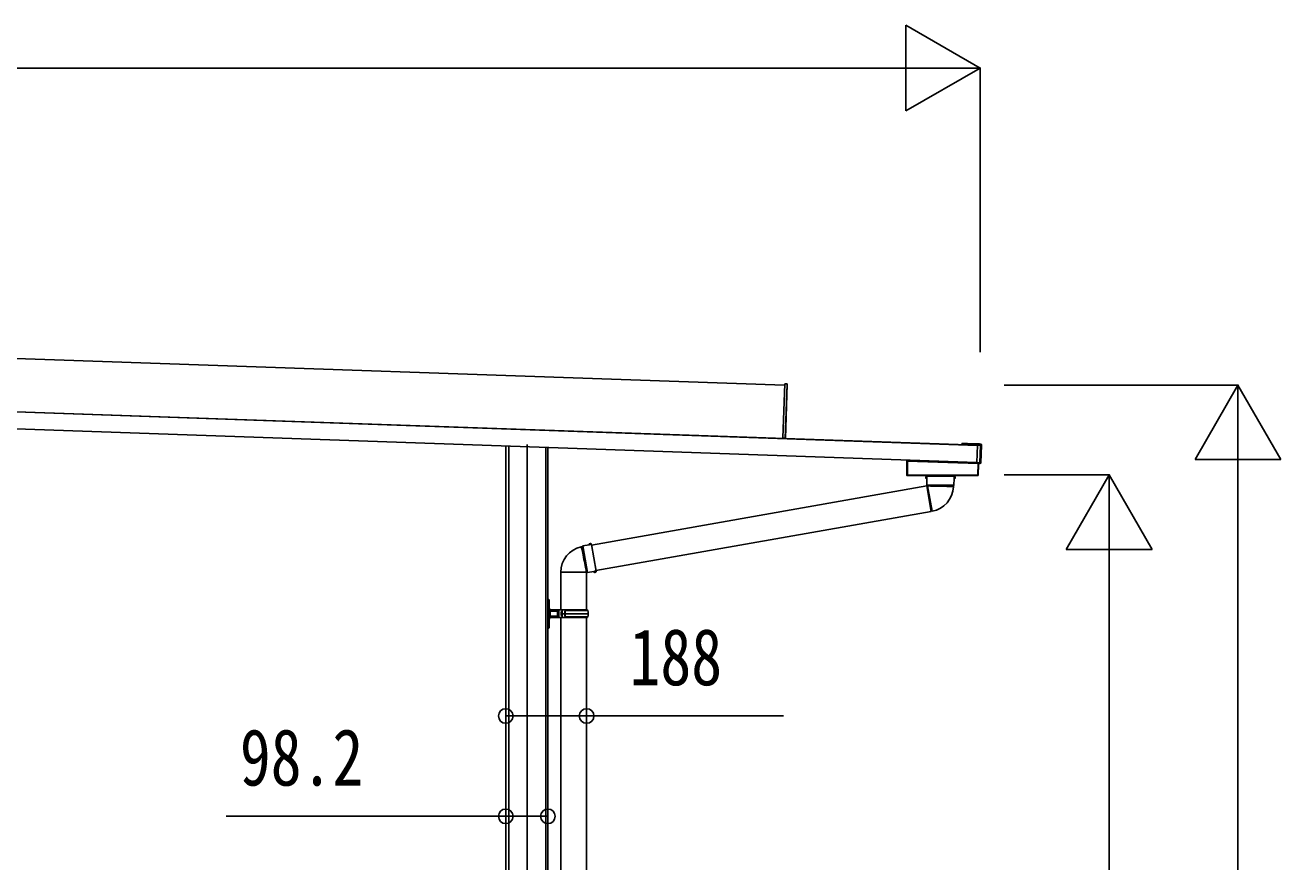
# Model space of a CAD drawing. Units: millimetres, scale not verified. Extents: x -16820 to 16820, y -11880 to 11880.
# Drawn here: x 496 to 3420, y -6681 to -4732 of the extents above; entities that cross this region are included whole.
import ezdxf
from ezdxf.enums import TextEntityAlignment as Align

# ---------------------------------------------------------------- set-up
doc = ezdxf.new("R2010")
doc.units = ezdxf.units.MM
doc.header["$LTSCALE"] = 60
for name, color, linetype in [('0-3_YKK_12', 2, 'Continuous'), ('0-4_YKK_A1', 4, 'Continuous'), ('0-5_YKK_D', 6, 'Continuous')]:
    doc.layers.add(name, color=color, linetype=linetype)
doc.styles.add('ＭＳ ゴシック', font='')
doc.styles.get('ＭＳ ゴシック').set_extended_font_data('MS Gothic')

msp = doc.modelspace()

# ---------------------------------------------------------------- linework, layer by layer
at = {"layer": '0-3_YKK_12'}
msp.add_line((1665.08, -8482.49), (1665.08, -5709.02), dxfattribs=at)
at = {"layer": '0-4_YKK_A1'}
for p, q in [((2264.54, -5571.02), (-1711.04, -5432.19)), ((2713.42, -5711.27), (-2281.58, -5536.84)), ((2713.44, -5710.77), (-2281.56, -5536.34)), ((2712.04, -5750.74), (-2283.21, -5576.31)), ((2260.27, -5693.44), (2264.65, -5568.02)), ((2264.65, -5568.02), (2264.66, -5567.52)), ((2270.16, -5568.55), (2264.65, -5568.02)), ((2264.66, -5567.52), (2270.18, -5568.05)), ((2265.76, -5694.64), (2270.16, -5568.55)), ((2270.63, -5568.57), (2266.23, -5694.65)), ((2270.16, -5568.55), (2270.63, -5568.57)), ((2263.75, -5694.06), (2260.75, -5693.96)), ((2263.71, -5695.06), (2263.75, -5694.06)), ((2264.21, -5695.08), (2264.22, -5694.78)), ((2264.21, -5695.08), (2264.21, -5695.08)), ((2264.22, -5694.78), (2264.23, -5694.58)), ((2264.22, -5694.78), (2265.77, -5694.84)), ((2265.76, -5694.64), (2266.23, -5694.65)), ((1615.08, -5712.44), (1615.08, -7980.15)), ((1621.95, -5712.68), (1621.95, -8480.15)), ((1708.22, -5715.69), (1708.22, -8480.15)), ((1713.28, -5715.87), (1713.28, -7980.15)), ((2679.7, -5708.45), (2677.7, -5708.38)), ((2679.77, -5706.45), (2679.7, -5708.45)), ((2713.48, -5709.63), (2679.7, -5708.45)), ((2679.77, -5706.45), (2717.25, -5707.76)), ((2684.15, -5708.7), (2684.22, -5706.71)), ((2690.14, -5708.91), (2690.21, -5706.92)), ((2690.21, -5706.92), (2700.21, -5707.26)), ((2700.14, -5709.26), (2700.21, -5707.26)), ((2700.21, -5707.26), (2706.2, -5707.47)), ((2706.13, -5709.47), (2706.2, -5707.47)), ((2706.2, -5707.47), (2719.69, -5707.94)), ((2713.44, -5710.7), (2713.44, -5710.77)), ((2713.45, -5710.36), (2713.48, -5709.68)), ((2713.45, -5710.36), (2713.45, -5710.36)), ((2713.48, -5709.73), (2713.49, -5709.38)), ((2713.48, -5709.68), (2713.48, -5709.63)), ((2713.48, -5709.68), (2713.48, -5709.68)), ((2713.48, -5709.73), (2720.71, -5709.98)), ((2714.69, -5709.42), (2713.49, -5709.38)), ((2713.49, -5709.38), (2713.49, -5709.38)), ((2714.69, -5709.42), (2713.49, -5709.38)), ((2714.7, -5707.77), (2714.66, -5708.87)), ((2714.69, -5709.42), (2714.69, -5709.42)), ((2715.29, -5709.33), (2721.19, -5709.54)), ((2715.29, -5709.33), (2715.29, -5709.41)), ((2717.19, -5709.4), (2717.25, -5707.76)), ((2717.25, -5707.76), (2719.25, -5707.83)), ((2719.25, -5707.83), (2719.19, -5709.47)), ((2719.25, -5707.83), (2721.74, -5707.91)), ((2719.26, -5751.54), (2720.69, -5710.48)), ((2721.19, -5710.5), (2719.76, -5751.55)), ((2721.67, -5710.05), (2720.2, -5752.03)), ((2720.71, -5709.98), (2720.69, -5710.48)), ((2720.71, -5709.98), (2721.19, -5709.54)), ((2721.19, -5752.42), (2722.71, -5708.95)), ((2721.67, -5710.05), (2721.19, -5710.5)), ((2721.23, -5750.02), (2722.59, -5711.05)), ((2549.22, -5745.06), (2549.22, -5781.23)), ((2549.57, -5780.88), (2549.57, -5745.07)), ((2549.58, -5747.39), (2549.58, -5780.87)), ((2549.58, -5747.39), (2549.96, -5747.4)), ((2549.87, -5745.08), (2549.87, -5747.09)), ((2550.26, -5747.1), (2549.88, -5747.09)), ((2549.96, -5747.4), (2550.26, -5747.4)), ((2549.96, -5747.4), (2549.96, -5780.49)), ((2550.08, -5746.89), (2550.08, -5745.09)), ((2550.26, -5747.4), (2550.27, -5747.1)), ((2550.27, -5747.1), (2713.07, -5752.79)), ((2550.43, -5746.9), (2550.73, -5746.9)), ((2550.43, -5746.91), (2550.73, -5746.92)), ((2550.73, -5746.9), (2550.73, -5745.11)), ((2712.58, -5752.57), (2550.73, -5746.92)), ((2712.01, -5751.78), (2712, -5752.13)), ((2712, -5752.13), (2713.19, -5752.17)), ((2712, -5752.13), (2712, -5752.13)), ((2712, -5752.13), (2713.19, -5752.17)), ((2719.24, -5752.04), (2712.01, -5751.78)), ((2712.02, -5751.28), (2719.26, -5751.54)), ((2712.59, -5752.15), (2712.58, -5752.57)), ((2712.88, -5752.58), (2712.58, -5752.57)), ((2712.88, -5752.58), (2712.89, -5752.16)), ((2715.09, -5752.86), (2713.07, -5752.79)), ((2713.14, -5752.42), (2713.17, -5751.63)), ((2713.17, -5752.79), (2713.19, -5752.17)), ((2720.67, -5752.9), (2713.18, -5752.64)), ((2713.19, -5752.17), (2713.19, -5752.17)), ((2713.79, -5752.23), (2713.79, -5752.31)), ((2719.69, -5752.51), (2713.79, -5752.31)), ((2714.79, -5780.88), (2715.76, -5753.18)), ((2715.73, -5754.46), (2714.81, -5780.89)), ((2715.09, -5752.86), (2715.08, -5753.16)), ((2715.47, -5752.87), (2715.09, -5752.86)), ((2715.15, -5781.24), (2716.08, -5754.47)), ((2715.38, -5753.17), (2715.76, -5753.18)), ((2715.73, -5754.16), (2715.79, -5754.16)), ((2716.08, -5754.47), (2715.73, -5754.46)), ((2718.12, -5752.92), (2715.91, -5752.84)), ((2719.26, -5751.54), (2719.24, -5752.04)), ((2719.69, -5752.51), (2719.24, -5752.04)), ((2719.76, -5751.55), (2719.26, -5751.54)), ((2719.76, -5751.55), (2720.2, -5752.03)), ((2549.22, -5781.23), (2549.57, -5780.88)), ((2549.87, -5781.18), (2549.52, -5781.53)), ((2549.52, -5781.53), (2594.77, -5781.53)), ((2549.57, -5780.88), (2549.58, -5780.88)), ((2549.96, -5780.49), (2549.58, -5780.87)), ((2549.87, -5781.17), (2549.87, -5781.18)), ((2594.77, -5781.18), (2549.87, -5781.18)), ((2549.88, -5781.17), (2550.26, -5780.79)), ((2549.88, -5781.17), (2714.49, -5781.17)), ((2550.26, -5780.49), (2549.96, -5780.49)), ((2714.13, -5780.49), (2550.26, -5780.49)), ((2595.58, -5783.11), (2593.43, -5783.89)), ((2593.43, -5783.89), (2593.43, -5787.54)), ((2593.43, -5783.89), (2593.49, -5783.89)), ((2593.43, -5787.54), (2595.67, -5788.36)), ((2593.43, -5787.54), (2593.49, -5787.54)), ((2593.56, -5786.63), (2593.56, -5784.81)), ((2594.77, -5781.67), (2594.77, -5781.17)), ((2594.77, -5781.67), (2659.77, -5781.67)), ((2594.93, -5782.11), (2594.93, -5781.67)), ((2594.93, -5782.11), (2594.93, -5782.61)), ((2594.93, -5782.11), (2659.93, -5782.11)), ((2594.93, -5782.61), (2595.06, -5782.61)), ((2595.58, -5783.11), (2595.71, -5783.11)), ((2595.67, -5788.36), (2595.93, -5803.64)), ((2595.71, -5783.11), (2595.93, -5783.11)), ((2595.89, -5787.45), (2595.82, -5784.01)), ((2658.93, -5783.11), (2595.93, -5783.11)), ((2658.92, -5803.64), (2659.18, -5788.36)), ((2658.93, -5783.11), (2659.15, -5783.11)), ((2658.97, -5787.45), (2659.03, -5784.01)), ((2659.15, -5783.11), (2659.28, -5783.11)), ((2659.18, -5788.36), (2661.43, -5787.54)), ((2661.43, -5783.89), (2659.28, -5783.11)), ((2659.77, -5781.67), (2659.77, -5781.17)), ((2714.51, -5781.18), (2659.77, -5781.18)), ((2659.77, -5781.53), (2714.85, -5781.53)), ((2659.79, -5782.61), (2659.93, -5782.61)), ((2659.93, -5782.11), (2659.93, -5781.67)), ((2659.93, -5782.11), (2659.93, -5782.61)), ((2661.29, -5786.63), (2661.29, -5784.81)), ((2661.36, -5783.89), (2661.43, -5783.89)), ((2661.36, -5787.54), (2661.43, -5787.54)), ((2661.43, -5787.54), (2661.43, -5783.89)), ((2714.13, -5780.49), (2714.13, -5780.79)), ((2714.13, -5780.79), (2714.49, -5781.17)), ((2714.79, -5780.88), (2714.43, -5780.5)), ((2714.51, -5781.18), (2714.51, -5781.17)), ((2714.85, -5781.53), (2714.51, -5781.18)), ((2714.79, -5780.89), (2714.81, -5780.89)), ((2714.81, -5780.89), (2715.15, -5781.24)), ((2595.51, -5805.47), (1814.64, -5943.16)), ((2595.51, -5805.47), (2605.97, -5864.76)), ((2597.53, -5806.54), (2595.75, -5806.85)), ((2595.93, -5803.64), (2596.99, -5805.2)), ((2595.93, -5803.64), (2658.92, -5803.64)), ((2597.32, -5805.34), (2607.75, -5864.49)), ((2602.29, -5805.6), (2657.6, -5805.6)), ((2657.54, -5807.21), (2657.6, -5805.6)), ((2657.6, -5805.6), (2658.92, -5803.64)), ((1825.09, -6002.45), (2605.97, -5864.76)), ((2605.72, -5863.38), (2607.49, -5863.07)), ((1792.48, -5947), (1790.9, -5947.33)), ((1794.18, -5945.36), (1792.48, -5947)), ((1792.48, -5947), (1802.08, -6001.47)), ((1809.18, -5942.44), (1794.18, -5945.36)), ((1794.18, -5945.36), (1799.64, -5976.37)), ((1809.59, -5940.09), (1809.18, -5942.44)), ((1809.2, -5942.57), (1809.18, -5942.44)), ((1813.19, -5939.46), (1809.59, -5940.09)), ((1809.59, -5940.09), (1809.6, -5940.15)), ((1810.11, -5942.5), (1813.49, -5941.84)), ((1810.52, -5940.06), (1812.31, -5939.75)), ((1814.33, -5941.44), (1813.19, -5939.46)), ((1813.19, -5939.46), (1813.2, -5939.52)), ((1814.33, -5941.44), (1814.36, -5941.57)), ((1814.36, -5941.57), (1825.37, -6004.04)), ((1799.64, -5976.37), (1805.11, -6007.38)), ((1743.13, -6006.32), (1803.2, -6006.32)), ((1743.18, -6006.32), (1743.18, -6093.99)), ((1803.38, -6093.98), (1803.38, -6006.61)), ((1803.39, -6006.62), (1805.11, -6007.38)), ((1805.11, -6007.38), (1820.21, -6004.99)), ((1820.21, -6004.99), (1820.19, -6004.86)), ((1820.21, -6004.99), (1821.4, -6007.06)), ((1821.39, -6007), (1821.4, -6007.06)), ((1821.4, -6007.06), (1825, -6006.42)), ((1822.28, -6006.77), (1824.07, -6006.45)), ((1824.99, -6006.36), (1825, -6006.42)), ((1825, -6006.42), (1825.39, -6004.17)), ((1825.37, -6004.04), (1825.39, -6004.17)), ((1714.28, -6075.78), (1713.28, -6075.78)), ((1714.28, -6075.78), (1714.28, -6069.49)), ((1714.28, -6102.99), (1714.28, -6075.78)), ((1716.28, -6070.39), (1716.46, -6076.12)), ((1714.28, -6102.99), (1713.28, -6102.99)), ((1714.28, -6102.99), (1717.28, -6102.99)), ((1714.28, -6130.19), (1714.28, -6102.99)), ((1717.28, -6102.99), (1716.46, -6129.85)), ((1717.28, -6102.99), (1718.28, -6102.99)), ((1717.99, -6093.74), (1718.09, -6096.99)), ((1718.09, -6108.99), (1717.99, -6112.23)), ((1735.28, -6096.99), (1718.1, -6096.99)), ((1718.1, -6096.99), (1718.28, -6102.99)), ((1718.28, -6102.99), (1718.1, -6108.99)), ((1718.1, -6108.99), (1735.28, -6108.99)), ((1718.95, -6093.99), (1735.28, -6093.99)), ((1735.28, -6111.99), (1718.95, -6111.99)), ((1735.28, -6093.99), (1738.28, -6093.99)), ((1735.28, -6096.99), (1735.28, -6093.99)), ((1735.28, -6098.49), (1735.28, -6096.99)), ((1735.28, -6098.49), (1735.28, -6107.48)), ((1736.27, -6098.49), (1735.28, -6098.49)), ((1738.28, -6098.49), (1735.28, -6098.49)), ((1736.27, -6107.48), (1735.28, -6107.48)), ((1735.28, -6107.49), (1738.28, -6107.49)), ((1735.28, -6108.99), (1735.28, -6107.49)), ((1735.28, -6111.99), (1735.28, -6108.99)), ((1738.28, -6111.99), (1735.28, -6111.99)), ((1738.28, -6098.49), (1736.27, -6098.49)), ((1736.27, -6107.48), (1736.27, -6098.49)), ((1738.28, -6107.48), (1736.27, -6107.48)), ((1746.28, -6093.99), (1738.28, -6093.99)), ((1743.18, -6111.99), (1743.18, -6922.49)), ((1746.29, -6098.49), (1744.28, -6098.49)), ((1746.29, -6107.48), (1744.28, -6107.48)), ((1746.28, -6107.49), (1744.28, -6107.49)), ((1746.28, -6098.49), (1746.28, -6093.99)), ((1746.28, -6111.99), (1746.28, -6107.49)), ((1746.29, -6093.98), (1746.29, -6098.49)), ((1753.31, -6093.98), (1746.29, -6093.98)), ((1746.29, -6102.98), (1746.29, -6098.49)), ((1746.29, -6107.48), (1746.29, -6102.98)), ((1752.79, -6102.98), (1746.29, -6102.98)), ((1746.29, -6111.98), (1746.29, -6107.48)), ((1753.31, -6111.98), (1746.29, -6111.98)), ((1752.79, -6102.98), (1752.79, -6102.99)), ((1752.79, -6102.98), (1752.79, -6102.98)), ((1752.88, -6102.98), (1752.88, -6102.98)), ((1806.78, -6102.98), (1753.05, -6102.98)), ((1753.55, -6093.98), (1753.31, -6093.98)), ((1753.55, -6111.98), (1753.31, -6111.98)), ((1753.55, -6093.98), (1753.95, -6093.98)), ((1753.55, -6111.98), (1753.95, -6111.98)), ((1753.95, -6093.98), (1805.28, -6093.98)), ((1753.95, -6111.98), (1805.28, -6111.98)), ((1806.28, -6095.98), (1754.98, -6095.98)), ((1806.28, -6109.98), (1754.98, -6109.98)), ((1803.38, -6922.48), (1803.38, -6111.98)), ((1805.28, -6095.98), (1805.28, -6093.98)), ((1805.28, -6111.98), (1805.28, -6109.98)), ((1714.28, -6130.19), (1713.28, -6130.19)), ((1713.28, -6136.49), (1714.28, -6136.49)), ((1714.28, -6130.19), (1716.46, -6129.85)), ((1714.28, -6136.49), (1714.28, -6130.19)), ((1714.28, -6136.49), (1716.28, -6135.58)), ((1716.46, -6129.85), (1716.28, -6135.58))]:
    msp.add_line(p, q, dxfattribs=at)
for points in [[(2265.77, -5694.84), (2265.95, -5694.87), (2266.12, -5694.93), (2266.36, -5695.06), (2266.57, -5695.15), (2266.62, -5695.16), (2266.71, -5695.17), (2266.71, -5695.17)], [(2677.72, -5706.48), (2677.65, -5708.48), (2712.89, -5709.71)], [(2677.7, -5708.38), (2677.77, -5706.38), (2679.77, -5706.45)], [(2677.72, -5706.48), (2684.22, -5706.71), (2690.21, -5706.92)], [(2712.01, -5751.78), (2712.02, -5751.28), (2713.46, -5710.23), (2713.48, -5709.73)], [(2713.44, -5710.7), (2713.44, -5710.7), (2713.45, -5710.36)], [(2721.19, -5710.5), (2720.69, -5710.48), (2713.46, -5710.23)], [(2715.29, -5709.41), (2715.23, -5709.41), (2715.19, -5709.42)], [(2550.43, -5745.1), (2550.43, -5746.9), (2550.08, -5746.89)], [(2550.26, -5780.49), (2550.26, -5747.4), (2715.08, -5753.16), (2714.13, -5780.49)], [(2713.7, -5752.21), (2713.73, -5752.22), (2713.79, -5752.23)], [(2714.13, -5780.49), (2714.43, -5780.5), (2715.38, -5753.17), (2715.08, -5753.16)], [(2550.26, -5780.49), (2550.26, -5780.79), (2714.13, -5780.79)], [(2593.49, -5783.89), (2594.94, -5783.38), (2595.71, -5783.11)], [(2595.8, -5788.36), (2594.98, -5788.07), (2593.49, -5787.54)], [(2595.82, -5784.01), (2594.93, -5784.32), (2593.56, -5784.81)], [(2593.56, -5786.63), (2594.98, -5787.13), (2595.89, -5787.45)], [(2658.97, -5787.45), (2659.87, -5787.13), (2661.29, -5786.63)], [(2661.29, -5784.81), (2659.92, -5784.32), (2659.03, -5784.01)], [(2661.36, -5787.54), (2659.87, -5788.07), (2659.05, -5788.36)], [(2659.15, -5783.11), (2659.92, -5783.38), (2661.36, -5783.89)], [(2597.32, -5805.34), (2596.98, -5805.17), (2597.01, -5805.19)], [(2657.54, -5807.21), (2657.51, -5807.17), (2656.87, -5807.01), (2655.36, -5806.87), (2653.11, -5806.75), (2650.06, -5806.64), (2646.46, -5806.54), (2642.21, -5806.44), (2637.66, -5806.35), (2632.68, -5806.26), (2627.7, -5806.17), (2622.56, -5806.08), (2617.7, -5805.99), (2612.98, -5805.89), (2608.8, -5805.8), (2605.03, -5805.69), (2602.29, -5805.6)], [(1803.4, -6006.59), (1803.34, -6006.51), (1803.2, -6006.32), (1803.18, -6006.29), (1803.05, -6006.02), (1802.63, -6004.34), (1802.08, -6001.47), (1801.51, -5998.78), (1800.78, -5995.2), (1799.93, -5990.98), (1799.05, -5986.49), (1798.09, -5981.58), (1797.14, -5976.68), (1796.16, -5971.65), (1795.23, -5966.9), (1794.32, -5962.3), (1793.51, -5958.24), (1792.76, -5954.6), (1792.14, -5951.69), (1791.61, -5949.42), (1791.22, -5947.99), (1790.95, -5947.36), (1790.9, -5947.33)], [(1809.2, -5942.57), (1809.34, -5941.72), (1809.6, -5940.15)], [(1810.52, -5940.06), (1810.27, -5941.55), (1810.11, -5942.5)], [(1813.49, -5941.84), (1813.03, -5941.02), (1812.31, -5939.75)], [(1813.2, -5939.52), (1813.96, -5940.85), (1814.36, -5941.57)], [(1821.39, -6007), (1820.61, -6005.61), (1820.19, -6004.86)], [(1821.07, -6004.62), (1822.78, -6004.35), (1824.47, -6004.08)], [(1821.07, -6004.62), (1821.54, -6005.45), (1822.28, -6006.77)], [(1824.07, -6006.45), (1824.31, -6005.01), (1824.47, -6004.08)], [(1825.37, -6004.04), (1825.24, -6004.85), (1824.99, -6006.36)], [(1716.28, -6070.39), (1714.28, -6069.49), (1713.28, -6069.49)], [(1714.28, -6075.78), (1716.46, -6076.12), (1717.28, -6102.99)], [(1746.28, -6111.99), (1738.28, -6111.99), (1738.28, -6093.99)], [(1746.28, -6098.49), (1744.28, -6098.49), (1744.28, -6107.49)], [(1753.05, -6102.98), (1752.88, -6102.98), (1752.79, -6102.98), (1746.29, -6102.98)], [(1753.31, -6093.98), (1752.92, -6098.44), (1752.79, -6102.98)]]:
    msp.add_lwpolyline(points, dxfattribs=at)
for centre, radius, start, end in [((2268.12, -5568.23), 2.07, 351.06854, 4.93146), ((2270.13, -5568.55), 0.5, 358, 84.5), ((2260.77, -5693.46), 0.5, 178, 268), ((2263.73, -5694.56), 0.5, 358, 88), ((2266.76, -5694.67), 1, 178, 189.53696), ((2267.01, -5694.95), 1.25, 174.55789, 188.42908), ((2266.73, -5694.67), 0.5, 178, 268), ((2714.93, -5705.42), 4.01, 266.55184, 273.90119), ((2719.59, -5710.94), 3, 358, 88), ((2720.69, -5710.48), 0.501, 358.24971, 87.75029), ((2721.71, -5708.91), 1, 358, 88), ((2550.26, -5747.4), 0.3, 88.05611, 180.04719), ((2550.26, -5747.4), 0.3, 88.19064, 179.87538), ((2550.26, -5747.4), 0.3, 90.16173, 180.04449), ((2550.26, -5747.26), 0.159, 86.02272, 89.97728), ((2713.08, -5752.59), 0.2, 178, 268), ((2713.18, -5755.88), 3.71, 81.82188, 89.76035), ((2715.08, -5753.16), 0.3, 357.94657, 87.94647), ((2718.23, -5749.92), 3, 268, 358), ((2719.26, -5751.53), 0.501, 268.24971, 357.75029), ((2720.69, -5752.4), 0.5, 268, 358), ((2549.87, -5780.88), 0.301, 180.24971, 269.75029), ((2550.26, -5780.49), 0.301, 180.24971, 269.75029), ((2590.82, -5784.56), 2.75, 354.81691, 13.99327), ((2589.91, -5786.81), 3.66, 348.38866, 2.80116), ((2595.93, -5782.11), 1, 180, 270), ((2595.93, -5782.61), 1, 180, 220.49583), ((2593.26, -5783.88), 2.56, 357.19737, 17.56812), ((2593.99, -5787.73), 1.92, 340.91849, 8.46572), ((2658.93, -5782.11), 1, 270, 0), ((2661.47, -5787.68), 2.51, 174.83553, 195.78026), ((2660.94, -5783.8), 1.93, 159.00896, 186.22555), ((2658.93, -5782.61), 1, 319.50417, 0), ((2664.94, -5784.63), 3.66, 168.38866, 182.80116), ((2664.04, -5786.88), 2.75, 174.81691, 193.99327), ((2714.13, -5780.49), 0.301, 270.23913, 357.76087), ((2714.51, -5780.88), 0.301, 270.23913, 357.76087), ((2601.14, -5779.48), 26.14, 261.58885, 272.50926), ((2597.28, -5805.11), 60.3, 280, 358.00006), ((1803.43, -6006.32), 60.3, 101.99843, 180), ((1809.51, -5940.68), 1.92, 260.91849, 288.46572), ((1809.71, -5936.5), 3.66, 268.38866, 282.80116), ((1812.08, -5937), 2.75, 274.81691, 293.99327), ((1813.17, -5939.29), 2.56, 277.19737, 297.56812), ((1821.28, -6007.12), 2.51, 94.83553, 115.78026), ((1822.51, -6009.51), 2.75, 94.81691, 113.99327), ((1824.88, -6010.02), 3.66, 88.38866, 102.80116), ((1825, -6005.93), 1.93, 79.00896, 106.22555), ((1718.95, -6091.99), 2, 181.7624, 241.44015), ((1718.95, -6091.99), 2, 241.44015, 270), ((1718.95, -6113.99), 2, 90, 118.55985), ((1752.84, -6103.21), 0.226, 80.79578, 102.71983), ((1830.68, -6103), 77.89, 179.99307, 186.62466), ((1833.8, -6102.96), 80.75, 173.61461, 180.01355), ((1833.8, -6103), 80.75, 179.98461, 186.38348), ((1755.11, -6111.59), 1.61, 94.66451, 194.14319), ((1755.17, -6094.33), 1.66, 167.69464, 263.49512), ((1755.75, -6094.18), 1.81, 173.59328, 264.82407), ((1755.81, -6111.83), 1.86, 96.97139, 184.61125), ((1757.53, -6102.98), 49.25, 0, 8.17123), ((1757.53, -6102.98), 49.25, 351.83186, 0.00306), ((1718.95, -6113.99), 2, 118.55985, 178.2376)]:
    msp.add_arc(centre, radius, start, end, dxfattribs=at)
for centre, major_axis, ratio, start_param, end_param in [((2265.14, -5694.81), (-4.91, 0.17), 0.061049, 1.383687, 1.5707963), ((2714.69, -5709.39), (0.6, -0.021), 0.061163, 4.712389, 6.2831853), ((2715.28, -5709.63), (-0.01, -0.3), 0.998135, 3.1415927, 3.9540495), ((2721.17, -5710.04), (0.367, 0.342), 0.99628, 5.4996506, 7.06672), ((2549.88, -5747.39), (-0.3, 0.01), 0.998133, 4.7490956, 6.3180268), ((2549.88, -5746.89), (-0.2, 0.007), 0.998133, 1.607503, 3.1764341), ((2549.96, -5746.9), (0, 0.5), 0.061125, 3.1027435, 3.1394501), ((2550.26, -5746.9), (0.007, 0.2), 0.854479, 3.1782993, 4.712389), ((2550.26, -5746.9), (0.47, -0.016), 0.425228, 4.7490956, 6.2831853), ((2550.26, -5746.9), (-0.011, 0.2), 0.151815, 3.0913179, 3.1280246), ((2550.23, -5746.9), (0.201, -0.007), 0.992577, 6.2831853, 6.3180268), ((2550.23, -5746.9), (-0.501, 0.017), 0.998133, 3.1415927, 3.1764341), ((2713.08, -5752.59), (0.5, -0.017), 0.4, 3.1415927, 4.712389), ((2713.19, -5752.21), (0.6, -0.021), 0.061163, 6.2831853, 7.8539816), ((2713.8, -5752.01), (-0.01, -0.3), 0.998135, 5.4698757, 6.2831853), ((2715.46, -5753.17), (0.3, -0.01), 0.998135, 6.2831853, 7.8539816), ((2715.43, -5754.45), (-0.211, 0.226), 0.940706, 3.9575341, 4.2425381), ((2715.78, -5754.46), (0.3, -0.01), 0.998135, 0, 1.5707963), ((2719.7, -5752.01), (0.342, -0.367), 0.99628, 5.4996506, 7.06672), ((2549.52, -5781.23), (-0.213, -0.213), 0.99628, 5.4996506, 7.06672), ((2549.88, -5780.87), (0.213, 0.213), 0.99628, 2.358058, 3.9251274), ((2714.49, -5780.87), (-0.209, 0.217), 0.996405, 2.3754474, 3.9077379), ((2714.85, -5781.23), (0.209, -0.217), 0.996405, 5.5170401, 7.0493305), ((1718.09, -6096.82), (1, 0.031), 0.162205, 3.1415927, 4.7026633), ((1718.09, -6109.15), (1, -0.031), 0.162205, 1.580522, 3.1415927), ((1718.19, -6099.99), (-0.1, 3), 0.333136, 6.2716543, 6.28138), ((1718.19, -6105.99), (0.1, 3), 0.333136, 3.143398, 3.1531236), ((1735.28, -6096.5), (3, 0), 0.162278, 4.712389, 6.2831853), ((1735.28, -6109.47), (3, 0), 0.162278, 6.2831853, 7.8539816)]:
    msp.add_ellipse(centre, major_axis=major_axis, ratio=ratio, start_param=start_param, end_param=end_param, dxfattribs=at)
at = {"layer": '0-5_YKK_D'}
for p, q in [((2720.17, -4832.19), (2546.97, -4732.19)), ((2546.97, -4732.19), (2546.97, -4932.19)), ((-2089.92, -4832.19), (2520.17, -4832.19)), ((2720.17, -4832.19), (2373.76, -4832.19)), ((2720.17, -4832.19), (2546.97, -4932.19)), ((2720.17, -5493.57), (2720.17, -4831.19)), ((2776.07, -5571.03), (3321.17, -5571.03)), ((3320.17, -5571.03), (3220.17, -5744.24)), ((3320.17, -5571.03), (3420.17, -5744.24)), ((3320.17, -5571.03), (3320.17, -5917.44)), ((3220.17, -5744.24), (3420.17, -5744.24)), ((2776.07, -5779.99), (3021.17, -5779.99)), ((3020.17, -5779.99), (2920.17, -5953.19)), ((3020.17, -5779.99), (3120.17, -5953.19)), ((3020.17, -5779.99), (3020.17, -6126.4)), ((3320.17, -5771.03), (3320.17, -7779.99)), ((2920.17, -5953.19), (3120.17, -5953.19)), ((3020.17, -7779.99), (3020.17, -5979.99))]:
    msp.add_line(p, q, dxfattribs=at)
for points in [[(1615.08, -6341.3), (1803.38, -6341.3), (2261.78, -6341.3)], [(1713.28, -6574.93), (1615.08, -6574.93), (963.88, -6574.93)]]:
    msp.add_lwpolyline(points, dxfattribs=at)
for centre in [(1615.08, -6341.3), (1803.38, -6341.3), (1615.08, -6574.93), (1713.28, -6574.93)]:
    msp.add_circle(centre, 17, dxfattribs=at)

# ---------------------------------------------------------------- texts
at = {"layer": '0-5_YKK_D', "style": 'ＭＳ ゴシック', "width": 0.8}
for s, p in [('188', (1903.38, -6309.3)), ('98.2', (995.88, -6542.93))]:
    msp.add_text(s, height=132, dxfattribs=at).set_placement(p, align=Align.BOTTOM_LEFT)

doc.saveas('drawing.dxf')
